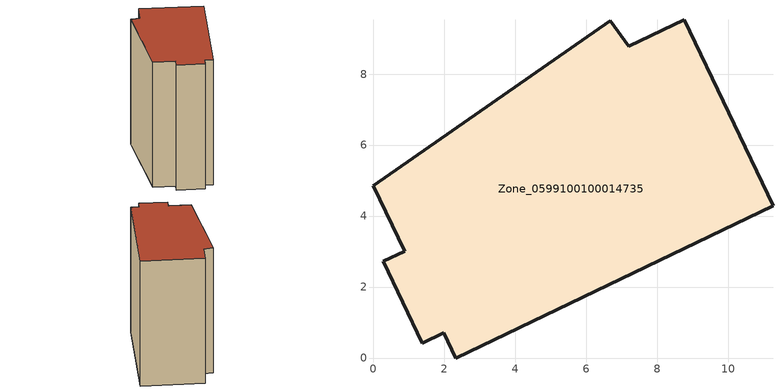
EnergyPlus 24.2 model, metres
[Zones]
Zone_0599100100014735
 floor ground (C_G): 8.76,9.53 11.26,4.3 2.32,0 1.99,0.71 1.37,0.42 0.27,2.72 0.88,3.01 0,4.85 6.66,9.5 7.19,8.78 z0
 wall outside (C_F): 7.19,8.78 6.66,9.5 0,4.85 0.88,3.01 0.27,2.72 1.37,0.42 1.99,0.71 2.32,0 11.26,4.3 8.76,9.53 7.19,8.78 z0:12.68
 roof outside (C_R): 11.26,4.3 8.76,9.53 7.19,8.78 6.66,9.5 0,4.85 0.88,3.01 0.27,2.72 1.37,0.42 1.99,0.71 2.32,0 z12.68
[BUILDING]
Pand.0599100100014735: North Axis=0; Terrain=City; Loads Convergence Tolerance Value=0.04; Temperature Convergence Tolerance Value=0.4; Solar Distribution=FullExterior; Maximum Number of Warmup Days=25; Minimum Number of Warmup Days=1
[Site:Location]
Rotterdam.The.Hague.AP_ZH_NLD Design_Conditions: Latitude=51.96; Longitude=4.45; Time Zone=1; Elevation=-4.5
[SITE:GROUNDTEMPERATURE:BUILDINGSURFACE]
18, 18, 18, 18, 18, 18, 18, 18, 18, 18, 18, 18
[MATERIAL] Thermal Absorptance=0.9; Solar Absorptance=0.7; Visible Absorptance=0.7
Name | Roughness | Thickness | Conductivity | Density | Specific Heat
G.TI.2015-2018 | MediumSmooth | 0.15 | 0.0428571 | 540 | 1210
F.TI.2015-2018 | Rough | 0.3 | 0.0666667 | 1920 | 840
R.TI.2015-2018 | MediumRough | 0.2 | 0.0333333 | 1500 | 1000
[CONSTRUCTION]
C_G: G.TI.2015-2018
C_F: F.TI.2015-2018
C_R: R.TI.2015-2018
[ZONE]
Zone_0599100100014735: Type=1; Multiplier=1; Ceiling Height=Autocalculate; Volume=Autocalculate; Floor Area=autocalculate; Part of Total Floor Area=Yes
[ZONEINFILTRATION:DESIGNFLOWRATE]
Infil_Zone_0599100100014735: Zone or ZoneList or Space or SpaceList=Zone_0599100100014735; Schedule=AlwaysOn; Design Flow Rate Calculation Method=Flow/Area; Flow Rate per Floor Area=0.0015; Constant Term Coefficient=1; Temperature Term Coefficient=0; Velocity Term Coefficient=0; Velocity Squared Term Coefficient=0
[HVACTEMPLATE:ZONE:IDEALLOADSAIRSYSTEM]
Zone_0599100100014735: Maximum Heating Supply Air Temperature=50; Minimum Cooling Supply Air Temperature=13; Maximum Heating Supply Air Humidity Ratio=0.0156; Minimum Cooling Supply Air Humidity Ratio=0.0077; Heating Limit=NoLimit; Cooling Limit=NoLimit; Dehumidification Control Type=ConstantSensibleHeatRatio; Cooling Sensible Heat Ratio=0.7; Dehumidification Setpoint=60; Humidification Control Type=None; Humidification Setpoint=30; Outdoor Air Method=None; Outdoor Air Flow Rate per Person=0.00944; Outdoor Air Flow Rate per Zone Floor Area=0; Outdoor Air Flow Rate per Zone=0; Demand Controlled Ventilation Type=None; Outdoor Air Economizer Type=NoEconomizer; Heat Recovery Type=None; Sensible Heat Recovery Effectiveness=0.7; Latent Heat Recovery Effectiveness=0.65
[ZONECONTROL:THERMOSTAT]
ThermostatControl_Zone_0599100100014735: Zone or ZoneList=Zone_0599100100014735; Control Type Schedule=DualSetpointControlType; Control 1=Thermostat_Zone_0599100100014735; Temperature Difference Between Cutout And Setpoint=0
[THERMOSTATSETPOINT:DUALSETPOINT]
Thermostat_Zone_0599100100014735: Heating Setpoint Temperature Schedule=HeatingSetpoint_Zone_0599100100014735; Cooling Setpoint Temperature Schedule=CoolingSetpoint_Zone_0599100100014735
[SCHEDULE:COMPACT]
HeatingSetpoint_Zone_0599100100014735: Through: 12/31, For: AllDays, Until: 24:00, 21
CoolingSetpoint_Zone_0599100100014735: Through: 12/31, For: AllDays, Until: 24:00, 24
DualSetpointControlType: Through: 12/31, For: AllDays, Until: 24:00, 4
AlwaysOn: Through: 12/31, For: AllDays, Until: 24:00, 1
